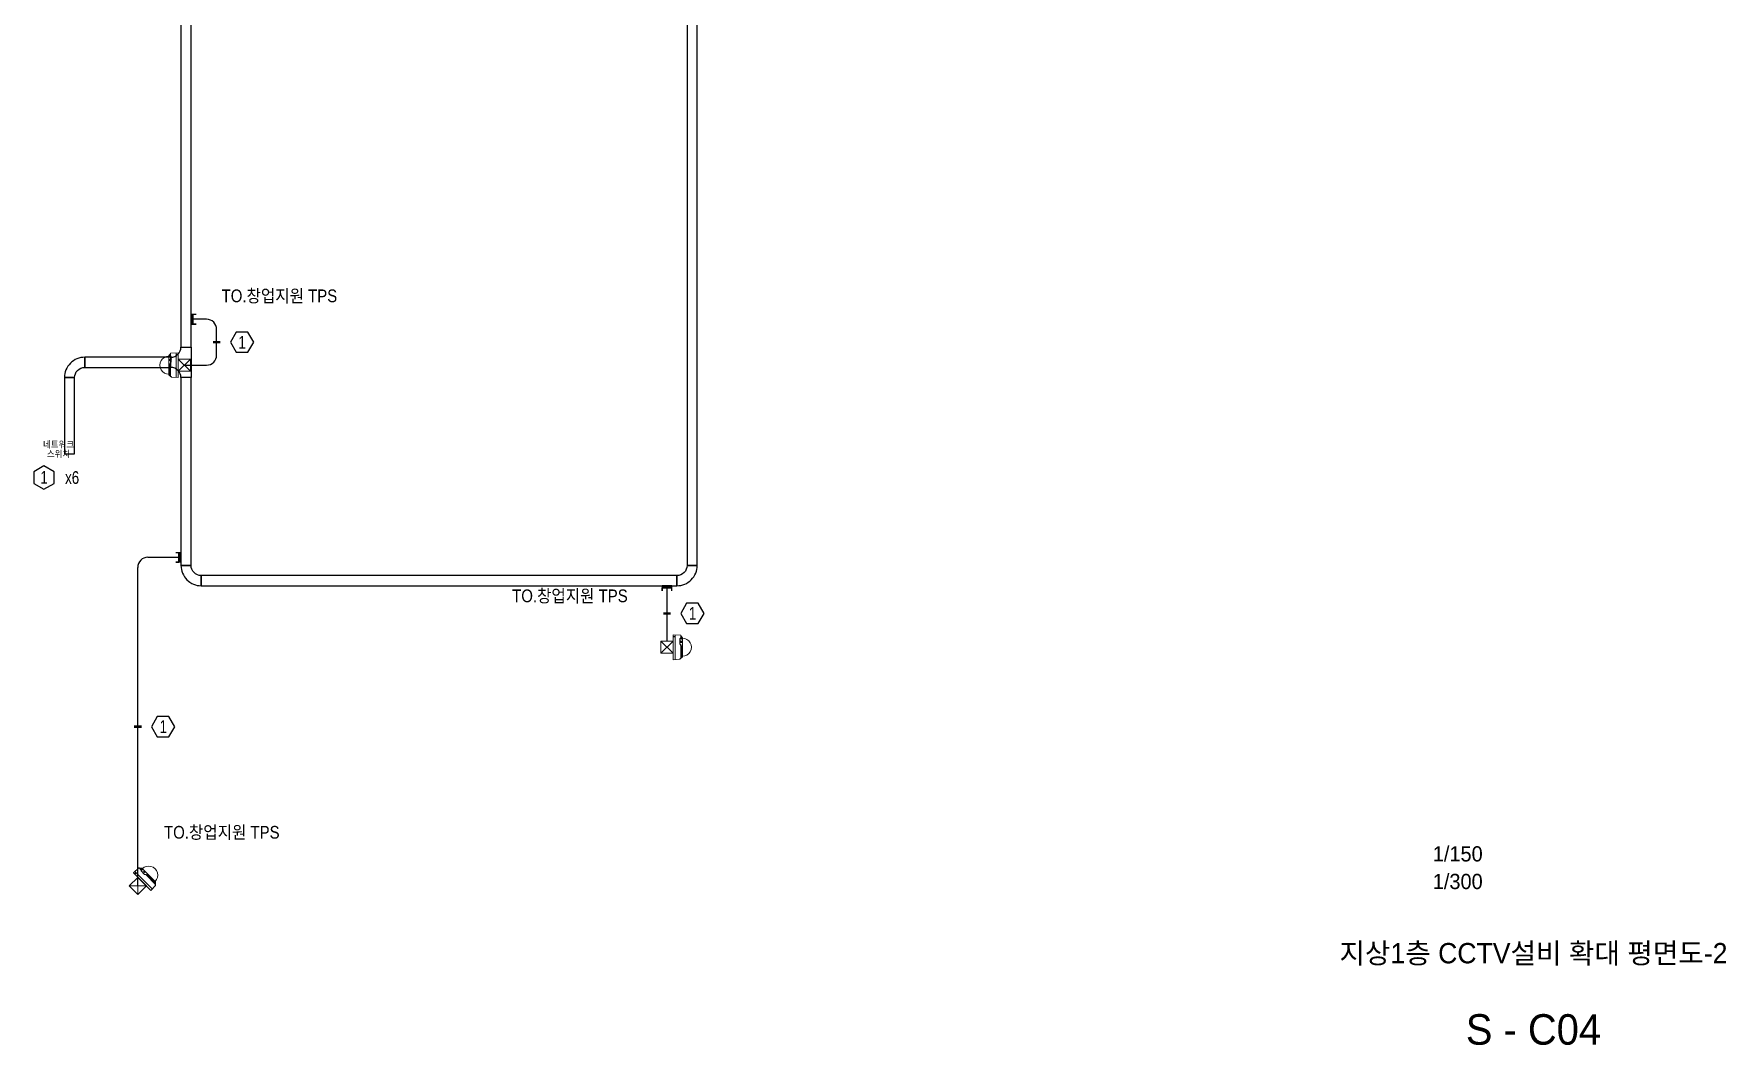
# Model space of a CAD drawing. Header units: millimetres. Extents: x 89860 to 502050, y -351975 to 882300.
# Drawn here: x 450810 to 500763, y -339518 to -309686 of the extents above; entities that cross this region are included whole.
import ezdxf
from ezdxf.enums import TextEntityAlignment as Align

# ---------------------------------------------------------------- set-up
doc = ezdxf.new("R2010")
doc.units = ezdxf.units.MM
doc.header["$LTSCALE"] = 150
doc.layers.get('0').update_dxf_attribs({"lineweight": 0})
doc.layers.add('-----16 CCTV', color=3, linetype='Continuous', lineweight=0)
for name, color, linetype in [('-----17 CCTV Cable', 4, 'Continuous'), ('-----27 Communication Cable Tray', 2, 'Continuous'), ('-----29 Indicator', 1, 'Continuous'), ('-----30 Text', 2, 'Continuous'), ('-----41 Drawing Title', 2, 'Continuous'), ('-----42 Drawing Number', 2, 'Continuous'), ('-----43 Drawing Scale', 3, 'Continuous')]:
    doc.layers.add(name, color=color, linetype=linetype)
doc.styles.add('ELEC', font='')
doc.styles.get('ELEC').set_extended_font_data('Dotum')

# ---------------------------------------------------------------- blocks, each defined once
blk = doc.blocks.new('cctv')
at = {"color": 3}
for p, q in [((571.4, 115.7), (569.7, 148.2)), ((570.2, 148.7), (678.9, 148.7)), ((570.2, 139.2), (679, 139.2)), ((571.9, 114.9), (577.5, 111.3)), ((572.4, 115), (583.7, 115)), ((576.7, 148.7), (577.1, 148.2)), ((577.1, 148.2), (577.1, 145)), ((577.5, 111.2), (584.3, 111.2)), ((577.6, 111.2), (579.4, 110.4)), ((578.8, 148.2), (578.8, 144.7)), ((579.4, 148.7), (578.9, 148.3)), ((579.4, 110.4), (586.2, 110.4)), ((579.5, 110.4), (582, 107.9)), ((582.3, 107.7), (666.6, 107.7)), ((588.2, 118.5), (583.7, 115)), ((583.7, 115), (584.8, 112.9)), ((588.2, 118.5), (588.5, 114)), ((588.2, 118.5), (609.4, 118.5)), ((609.4, 118.5), (616.4, 115)), ((616.4, 115), (673.6, 115)), ((623.7, 111.2), (664.8, 111.2)), ((625.2, 110.4), (662.4, 110.4)), ((677.8, 118.6), (667, 107.9)), ((673.5, 114.3), (667, 107.9)), ((673.6, 115), (667.9, 112)), ((676.2, 118.6), (673.5, 114.4)), ((677.8, 118.6), (674.7, 115.6)), ((676.2, 118.6), (677.4, 118.6)), ((677.9, 119), (679.4, 148.2))]:
    blk.add_line(p, q, dxfattribs=at)
for centre, radius, start, end in [((570.2, 148.2), 0.5, 90, 183), ((572.4, 116), 1, 183, 270), ((572.4, 115.7), 1, 183, 237), ((577, 148.2), 0.1, 0, 40.57536), ((577.6, 145), 0.5, 180, 194.56231), ((582.2, 146.2), 5.21, 194.56231, 215.7363), ((577.7, 111.7), 0.5, 237, 248.54275), ((578, 143.2), 0.1, 215.7363, 323.51772), ((574.7, 145.6), 4.23, 323.51772, 345.92431), ((578.9, 148.2), 0.1, 131.7099, 180), ((578.3, 144.7), 0.5, 345.92431, 0), ((582.3, 108.2), 0.5, 225, 270), ((584.3, 111.7), 0.5, 270, 327.71561), ((583.5, 112.2), 1.45, 327.71561, 27.55723), ((624.6, 107.4), 39.7, 179.60346, 0.39654), ((585.5, 113.2), 2.92, 283.53833, 356.27897), ((582.3, 114), 6.28, 351.19021, 0.11217), ((592.8, 96.2), 27.8, 42.42581, 53.34707), ((625.2, 128.1), 17.7, 227.79873, 269.94754), ((625.5, 123.9), 12.8, 224.15015, 261.84985), ((662.4, 120.4), 10, 270, 300.5966), ((664.8, 118.2), 7, 270, 297), ((666.6, 108.2), 0.5, 270, 315), ((673.1, 114.7), 0.5, 315, 327.14354), ((673.6, 115.5), 0.5, 269.97812, 327.14354), ((677.4, 119.1), 0.5, 270.03143, 357), ((677.4, 119), 0.5, 315, 357), ((678.9, 148.2), 0.5, 357, 90)]:
    blk.add_arc(centre, radius, start, end, dxfattribs=at)
blk.add_ellipse((600.2, 114.5), major_axis=(-3.19, 3.62), ratio=0.586672, start_param=5.886521, end_param=12.007448, dxfattribs=at)
blk = doc.blocks.new('DomeCamera(운영동)')
at = {"layer": '-----16 CCTV', "linetype": 'Continuous'}
for p, q in [((-180, 180), (180, -180)), ((180, 180), (-180, -180)), ((-180, 180), (180, -180)), ((180, 180), (-180, -180))]:
    blk.add_line(p, q, dxfattribs=at)
blk.add_lwpolyline([(180, 180), (-180, 180), (-180, -180), (180, -180)], close=True, dxfattribs=at)
blk.add_lwpolyline([(180, 180), (-180, 180), (-180, -180), (180, -180)], close=True, dxfattribs=at)
at = {"layer": '-----16 CCTV', "xscale": 6.692737491887292, "yscale": 6.692737491887292, "zscale": 6.692737491887292}
blk.add_blockref('cctv', (-4180, -1175), dxfattribs=at)
blk = doc.blocks.new('O08')
blk.add_hatch(color=256).paths.add_polyline_path([(120, 51), (-120, 51), (-120, 0), (120, 0)])
blk.add_lwpolyline([(120, 127.5), (120, 0), (-120, 0), (-120, 127.5), (-120, 51), (120, 51)])

msp = doc.modelspace()

# ---------------------------------------------------------------- linework, layer by layer
at = {"layer": '-----16 CCTV', "color": 3, "const_width": 0.198, "elevation": 0}
msp.add_lwpolyline([(452200, -321539), (452200, -322340), (450878, -322340), (450878, -321539)], close=True, dxfattribs=at)
at = {"layer": '-----17 CCTV Cable'}
for p, q in [((455906, -318105), (455452, -318105)), ((456206, -319160), (456206, -318405)), ((455250, -319460), (455906, -319460)), ((454177, -325125), (455152, -325125)), ((453877, -334823), (453877, -325425)), ((469500, -327600), (469500, -325966))]:
    msp.add_line(p, q, dxfattribs=at)
for centre, start, end in [((455906, -318405, 0), 0, 89.9981), ((455906, -319160), 270, 0), ((454177, -325425, 0), 90, 180)]:
    msp.add_arc(centre, 300, start, end, dxfattribs=at)
at = {"layer": '-----27 Communication Cable Tray', "elevation": 0}
for points in [[(470392, -325366), (470392, -288782), (470092, -288782), (470092, -325366)], [(455452, -318926), (455453, -289786), (455153, -289786), (455152, -318926)], [(454853, -319226), (452313, -319226), (452313, -319526), (454853, -319526)], [(452013, -322078), (452013, -319826), (451713, -319826), (451713, -322078)], [(455452, -325366), (455452, -319826), (455152, -319826), (455152, -325366)], [(469792, -325666), (455752, -325666), (455752, -325966), (469792, -325966)]]:
    msp.add_lwpolyline(points, close=True, dxfattribs=at)
for points in [[(455152, -318926), (455452, -318926), (455452, -318926), (455452, -319826), (455152, -319826, 0.414214), (454852, -319526), (454852, -319226), (454852, -319226, 0.414214)], [(452013, -319826), (452013, -319826, -0.414214), (452313, -319526), (452313, -319526), (452313, -319226, 0.414214), (451713, -319826)], [(455752, -325666), (455752, -325666, -0.414214), (455452, -325366), (455452, -325366), (455152, -325366, 0.414214), (455752, -325966)], [(470092, -325366), (470092, -325366, -0.414214), (469792, -325666), (469792, -325666), (469792, -325966, 0.414214), (470392, -325366)]]:
    msp.add_lwpolyline(points, format="xyb", close=True, dxfattribs=at)
at = {"layer": '-----29 Indicator'}
for points in [[(457127, -318485), (456784, -318485), (456612, -318782), (456784, -319080), (457127, -319080), (457299, -318782), (457127, -318485)], [(470421, -326485), (470077, -326485), (469905, -326783), (470077, -327080), (470421, -327080), (470592, -326783), (470421, -326485)], [(454798, -329826), (454454, -329826), (454283, -330124), (454454, -330421), (454798, -330421), (454970, -330124), (454798, -329826)]]:
    msp.add_lwpolyline(points, close=True, dxfattribs=at)
for points in [[(456095, -318782, 74.1, 74.1, 0), (456318, -318782, 0, 0, 0), (456612, -318782, 0, 0, 0)], [(469389, -326783, 74.1, 74.1, 0), (469611, -326783, 0, 0, 0), (469905, -326783, 0, 0, 0)], [(453766, -330124, 74.1, 74.1, 0), (453988, -330124, 0, 0, 0), (454283, -330124, 0, 0, 0)]]:
    msp.add_lwpolyline(points, format="xyseb", dxfattribs=at)
at = {"layer": '-----29 Indicator', "elevation": 0}
msp.add_lwpolyline([(451405, -322947), (451405, -322603), (451107, -322432), (450810, -322603), (450810, -322947), (451107, -323118), (451405, -322947)], close=True, dxfattribs=at)

# ---------------------------------------------------------------- block references
at = {"layer": '-----16 CCTV', "color": 3, "rotation": 269.9595080638851}
msp.add_blockref('DomeCamera(운영동)', (455250, -319460), dxfattribs=at)
at = {"layer": '-----16 CCTV', "color": 3, "xscale": -1}
for p, rotation in [((469500, -327780), 90), ((453877, -334823), 134.9999999999867)]:
    msp.add_blockref('DomeCamera(운영동)', p, dxfattribs=dict(at, rotation=rotation))
at = {"layer": '-----17 CCTV Cable', "yscale": 1.199999999953434, "zscale": 1.199999999953434}
for p, xscale, rotation in [((455452, -318105), -1.199999999953434, 270), ((455152, -325125), 1.199999999953434, 90), ((469500, -325966), -1.199999999953434, 180)]:
    msp.add_blockref('O08', p, dxfattribs=dict(at, xscale=xscale, rotation=rotation))

# ---------------------------------------------------------------- texts
at = {"layer": '-----16 CCTV', "color": 3, "style": 'ELEC', "width": 0.9}
for s, p in [('네트워크', (451539, -321799)), ('스위치', (451539, -322079))]:
    msp.add_text(s, height=197.6, dxfattribs=at).set_placement(p, align=Align.MIDDLE_CENTER)
at = {"layer": '-----30 Text', "style": 'ELEC', "width": 0.9}
for p in [(458058, -317409, 0), (466634, -326259, 0), (456358, -333234, 0)]:
    msp.add_text('TO.창업지원 TPS', height=375, dxfattribs=at).set_placement(p, align=Align.MIDDLE)
at = {"layer": '-----30 Text', "transparency": 33554687, "style": 'ELEC', "width": 0.8}
for s, p in [('1', (456959, -318782)), ('1', (451111, -322769, 0)), ('x6', (451941, -322775, 0)), ('1', (470253, -326783)), ('1', (454630, -330124))]:
    msp.add_text(s, height=375, dxfattribs=at).set_placement(p, align=Align.MIDDLE_CENTER)
at = {"layer": '-----41 Drawing Title', "style": 'ELEC'}
msp.add_text('지상1층 CCTV설비 확대 평면도-2', height=600, dxfattribs=at).set_placement((495075, -336805), align=Align.MIDDLE_CENTER)
at = {"layer": '-----42 Drawing Number', "style": 'ELEC'}
msp.add_text('S - C04', height=900, dxfattribs=at).set_placement((495075, -339055), align=Align.MIDDLE_CENTER)
at = {"layer": '-----43 Drawing Scale', "style": 'ELEC'}
for s, p in [('1/150', (492840, -333875)), ('1/300', (492840, -334690))]:
    msp.add_text(s, height=450, dxfattribs=at).set_placement(p, align=Align.MIDDLE_CENTER)

doc.saveas('drawing.dxf')
